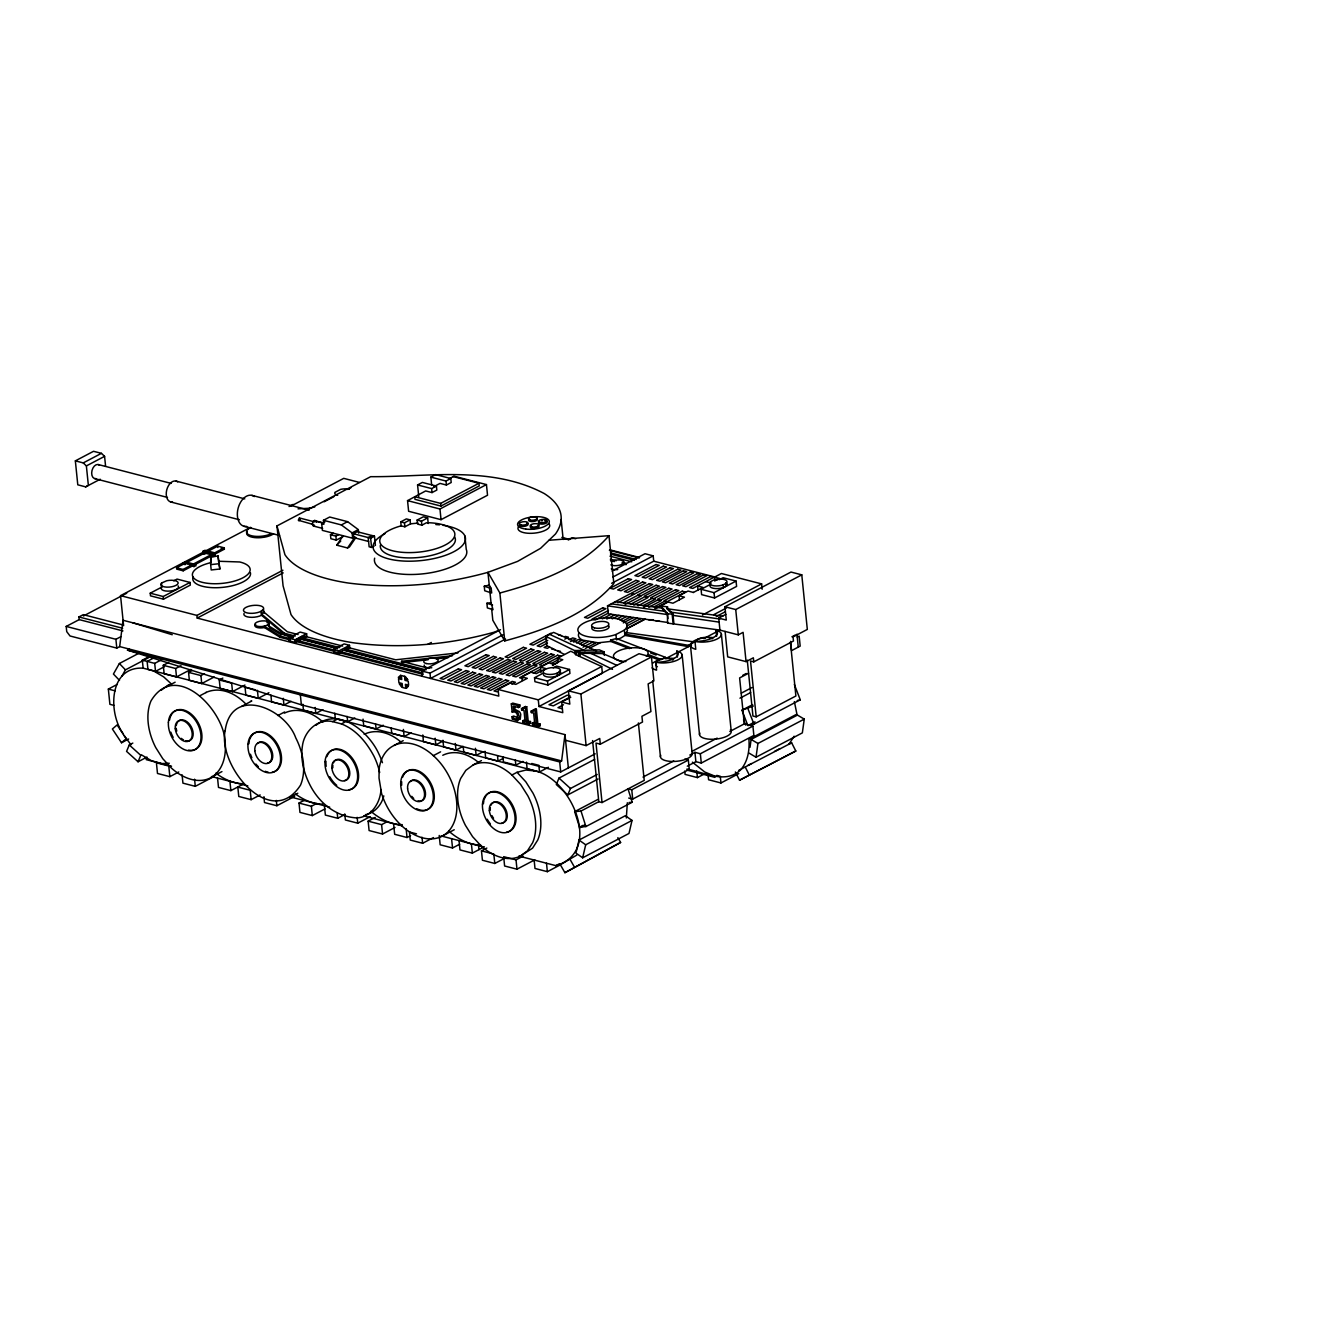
<?xml version="1.0" encoding="UTF-8"?>
<svg xmlns="http://www.w3.org/2000/svg" width="1324" height="1324" viewBox="0 0 1324 1324"><rect width="100%" height="100%" fill="white"/><g stroke="black" fill="none" stroke-linecap="round" stroke-linejoin="round"><path stroke-width="1.5" d="M210.665 564.636L210.698 557.222L218.046 555.931L219.85 569.006L211.195 569.965L210.665 564.636L219.304 563.676M154.263 657.664L147.13 661.404L147.94 669.398L535.79 771.048C571.836 779.704 603.148 851.977 555.881 865.648L518.826 856.065M627.328 802.758L626.335 817.984M526.72 706.685L521.524 708.621L521.673 710.061L524.006 710.657L525.082 721.266L522.748 720.67L522.914 722.275L529.186 723.897L530.626 723.136L530.461 721.53L526.737 721.696L525.297 707.43L526.72 706.685L528.177 720.935M525.396 706.337L525.115 707.695M536.369 709.168L531.172 711.104L531.321 712.56L533.655 713.156L534.731 723.765L532.397 723.152L532.562 724.774L538.818 726.396L540.258 725.635L540.093 724.029L536.386 724.195L534.929 709.929L536.369 709.168L537.825 723.434M535.028 708.837L534.515 710.392L531.172 711.104M122.933 630.919L79.192 619.615L66.2 626.434L66.73 631.631L70.023 635.983L116.793 648.098L119.673 646.592L123.049 620.277L564.984 734.621L568.36 767.903M129.404 649.108L127.485 650.117L559.688 761.945L561.608 760.936L564.984 734.621M750.013 747.299L751.105 739.421L797.445 715.092L804.264 719.114L802.344 732.884L756.021 757.229L749.185 753.191M756.021 757.229L757.94 743.459L804.264 719.114M300.085 519.62L299.307 517.982L298.297 520.233L313.953 524.718M579.018 840.061L575.957 853.086L582.659 857.803L628.983 833.458L632.028 820.433L625.342 815.716L579.018 840.061L585.704 844.778L632.028 820.433M582.659 857.803L585.704 844.778M383.795 795.873C381.726 804.727 374.576 813.118 365.391 814.674M132.83 743.078L129.272 744.949L126.574 751.387L138.06 761.763L146.981 757.096M138.06 761.763L140.758 755.342L129.272 744.949M594.625 759.38L558.993 778.098L556.312 784.536L567.797 794.913L598.084 779.009M567.797 794.913L570.478 788.492L597.207 774.457M299.969 519.984L298.827 520.795M138.97 653.195L119.375 663.506L113.434 674.032L119.508 680.387M121.99 675.985L125.449 669.861L148.602 657.68M788.922 744.336L794.102 736.21M355.875 537.527L349.453 546.977L347.533 547.971L336.726 545.174L343.148 535.74M340.781 541.019L336.726 545.174M347.533 547.971L355.031 536.948L352.631 538.206L322.377 530.378L321.699 523.725L324.81 522.086M161.66 582.974L161.015 583.752A8.705 3.36 -5.8 0 0 169.257 587.095A8.705 3.36 -5.8 0 0 178.061 582.461A8.705 3.36 -5.8 0 0 166.758 580.74L161.66 582.974L161.412 587.757A8.705 3.36 -5.8 0 0 170.432 591.017A8.705 3.36 -5.8 0 0 178.128 585.92M263.459 609.255L261.109 611.274A10.145 3.922 -5.8 0 1 244.659 611.953A10.145 3.922 -5.8 0 1 252.073 605.548A10.145 3.922 -5.8 0 1 263.459 609.255L263.857 613.244M694.67 641.974L626.037 632.558L624.779 634.08L688.298 645.318L694.57 642.024M491.618 608.51L492.809 620.244L504.742 640.915C544.379 630.174 586.102 615.362 613.839 583.603L608.974 535.674C581.236 567.433 539.513 582.262 499.876 593.003L487.944 572.332C442.53 584.927 394.734 589.097 347.931 582.974A140.692 54.284 -5.8 0 1 284.925 554.657L276.981 525.909L370.67 476.673C428.198 477.087 490.923 465.32 544.23 493.538A140.692 54.284 -5.8 0 1 555.418 534.068L540.54 548.351L517.535 561.409L487.944 572.332L491.022 602.652L493.041 609.685L487.364 607.915L486.901 603.281L491.022 602.652M121.494 742.747L126.21 738.693L117.108 724.94L112.391 728.994L121.494 742.747L128.627 738.991M668.339 622.578L608.312 613.823L607.501 605.829L667.511 614.584L661.636 608.047L662.215 606.16L667.71 606.905L667.131 608.792L670.06 612.036L719.942 619.02M161.247 690.201L168.479 684.872L171.524 684.094L163.68 676.878L153.617 670.987M394.122 745.445L394.287 745.313A52.877 35.202 62.3 0 1 433.064 755.359L433.345 755.656A50.825 33.845 62.3 0 1 449.002 776.195A50.295 33.497 62.3 0 1 453.768 823.081A50.875 33.878 62.3 0 1 441.521 836.437L441.322 836.569A52.877 35.202 62.3 0 1 402.529 826.54L402.347 826.325A50.957 33.928 62.3 0 1 381.56 793.39L379.028 778.115L379.111 769.112A50.957 33.928 62.3 0 1 394.122 745.445L403.208 740.662M725.105 631.432L727.687 656.87L746.057 661.619L743.095 632.342L738.296 634.858L719.925 630.092L667.594 623.124L667.379 613.26L661.504 606.706M666.651 613.806L672.94 614.071L666.998 607.451M473.115 764.974L465.849 770.336L460.669 778.462A50.295 33.497 62.3 0 0 465.436 825.348L472.585 836.652L481.373 846.185A52.877 35.202 62.3 0 0 520.15 856.231L532.562 848.154L537.743 840.028A50.295 33.497 62.3 0 0 532.993 793.142L525.827 781.839L517.039 772.306L511.908 775.003A52.877 35.202 62.3 0 0 473.131 764.974L481.423 760.621M520.15 856.231L527.432 850.852L532.612 842.743A50.295 33.497 62.3 0 0 527.846 795.84L520.696 784.536L511.908 775.003M316.27 522.285A2.896 1.854 -75.5 0 0 314.599 520.448L313.606 520.977A2.896 1.854 -75.5 0 0 312.497 524.635A2.896 1.854 -75.5 0 0 314.632 525.942M315.89 725.337C339.209 706.652 368.866 731.775 378.78 753.753A51.024 33.977 62.3 0 1 382.454 762.707M559.208 672.079L559.572 671.847A8.705 3.36 -5.8 0 0 552.803 667.577A8.705 3.36 -5.8 0 0 543.403 672.526A8.705 3.36 -5.8 0 0 556.593 673.403L559.208 672.079L559.489 674.744M624.365 630.092L615.941 634.51A24.66 9.516 -5.8 0 1 578.538 631.995A24.66 9.516 -5.8 0 1 605.217 617.977A24.66 9.516 -5.8 0 1 624.365 630.092L624.911 635.404L621.32 637.787L616.487 639.84L615.941 634.51M726.098 583.338L723.119 584.894A8.705 3.36 -5.8 0 1 712.593 585.522A8.705 3.36 -5.8 0 1 710.591 581.65L713.57 580.094A8.705 3.36 -5.8 0 1 724.096 579.482A8.705 3.36 -5.8 0 1 726.098 583.338L726.363 586.002L723.384 587.558A8.705 3.36 -5.8 0 1 713.768 588.369A8.705 3.36 -5.8 0 1 710.127 585.208M576.834 855.056L560.35 864.721L564.918 872.698L620.608 842.445L617.861 837.645M564.918 872.698L620.608 842.445M85.679 486.868L88.36 485.329L86.374 465.916L83.246 462.904L75.352 460.868L77.785 484.816L85.679 486.868L100.243 479.222M75.352 460.868L93.541 451.302L101.435 453.338L104.579 456.35L105.572 466.065M83.246 462.904L101.435 453.338M86.374 465.916L104.579 456.35M203.267 553.962L203.002 551.297L204.922 550.288L214.637 552.803L214.918 555.468L211.294 556.03L195.406 564.388M79.192 619.615L78.91 616.951L83.28 614.65L123.049 624.945M289.046 506.529L293.101 504.394M123.612 625.706L120.55 595.651L250.435 527.399M290.684 506.248L343.743 478.361L359.416 482.416M83.412 615.991L126.707 593.235M195.753 564.554L193.834 565.563L183.026 562.766L183.159 564.107L185.244 564.636L184.946 561.757L195.753 564.554L195.886 565.894L191.732 566.324L183.192 570.809L176.704 569.121L176.572 567.797L185.112 563.312M208.182 551.181L217.748 546.15L224.236 547.838L224.368 549.162L213.214 555.021L214.918 555.468M203.002 551.297L212.734 553.813L214.637 552.803M176.572 567.797L183.043 569.469L191.599 564.984L191.732 566.324M213.081 553.697L224.236 547.838M173.725 580.839L177.052 579.084L190.027 582.444L190.292 585.109L163.481 599.193L150.506 595.85L150.241 593.185L162.058 586.962M324.148 501.796L333.847 496.699M347.633 489.45L350.976 487.695M150.241 593.185L163.2 596.528L190.027 582.444M321.699 523.725L323.867 524.287L323.453 520.299L329.693 517.022L347.583 521.656L358.324 529.617L358.688 533.175M66.2 626.434L115.9 639.293L120.947 636.645M431.641 484.816L430.863 477.12L435.662 474.604L450.789 478.527L451.186 482.515L446.403 485.031L440.048 483.392L433.66 486.736M323.453 520.299L341.36 524.933L347.583 521.656M418.748 496.483L417.573 484.948L422.373 482.433L436.423 486.073L436.821 490.062L432.038 492.578L425.666 490.939L407.544 500.621L408.62 511.279L441.041 519.67L487.53 495.242L486.454 484.584L454.033 476.193L448.77 478.974M342.982 536.601L336.279 540.126L330.868 538.719L330.47 534.731L333.334 533.224M330.47 534.731L335.866 536.121L338.745 534.615M417.573 484.948L431.624 488.589L436.423 486.073M430.863 477.12L445.989 481.042L450.789 478.527M341.36 524.933L352.101 532.893L358.324 529.617M120.55 595.651L196.945 615.412L282.922 570.23M368.585 541.466L353.756 537.627L353.359 533.721L357.182 531.702L374.477 536.187L375.404 545.422M196.945 615.412L197.21 618.076L283.187 572.895M372.027 535.541L368.188 537.561L369.131 546.795L371.581 547.424L374.129 546.084M400.758 521.855L406.352 518.909L410.076 519.869L410.49 523.857L404.879 526.803L401.155 525.843L400.758 521.855L404.482 522.814L410.076 519.869M353.359 533.721L370.637 538.189L374.477 536.187M164.424 666.667L155.52 671.351L143.141 668.157L142.33 660.163L149.463 656.423M440.66 503.401L478.974 483.26L479.238 485.925L440.925 506.066L414.991 499.347L414.726 496.682L440.66 503.401L440.925 506.066M401.155 525.843A37.701 14.547 -5.8 0 0 388.743 549.592A37.701 14.547 -5.8 0 0 448.24 543.254A37.701 14.547 -5.8 0 0 429.853 522.781L426.411 522.798L421.86 525.181L417.54 524.072L417.143 520.067L423.332 516.807L427.652 517.932L428.231 523.526M407.544 500.621L439.965 509.012L486.454 484.584M417.143 520.067L421.462 521.193L427.652 517.932M142.33 660.163L154.709 663.374L161.826 659.617M114.046 705.394L109.892 704.318L108.353 689.076L117.257 684.392M190.772 669.447L176.506 676.945L164.143 673.734L163.282 665.293L168.628 662.497M163.282 665.293L175.662 668.504L181.007 665.691M214.207 676.994L201.728 683.548L189.365 680.337L188.554 672.36L192.112 670.49M166.394 686.792L175.132 682.191M188.554 672.36L200.917 675.554L204.492 673.684M334.955 651.524L296.874 641.677L295.384 642.454L288.897 640.783L288.632 638.118L300.118 632.078L306.605 633.749L306.887 636.414L304.702 637.556L304.437 634.891M288.897 640.783L290.386 640.005M288.632 638.118L295.12 639.79L306.605 633.749M244.973 685.054L232.511 691.608L220.132 688.397L219.271 679.957L222.846 678.087M301.773 638.4L304.636 636.894M336.114 647.933L301.839 639.062L299.754 640.171L299.472 637.506M199.593 695.911L206.329 692.369M423.945 671.003L343.098 650.084L339.242 653.526L333.83 652.12L333.565 649.455L344.108 643.927L349.503 645.318L349.768 647.982M333.565 649.455L338.961 650.862L349.503 645.318M424.193 670.738L345.316 650.316L345.183 648.992L348.063 647.486L395.677 659.799L457.938 652.914M345.25 649.654L348.063 647.486M345.316 650.316L348.195 648.81M241.696 706.321L251.792 701.008L250.567 701.323M255.648 689.887L245.039 687.139L245.85 695.133L258.23 698.327L268.921 692.717M568.509 539.729L572.1 537.842L575.708 538.769M302.253 693.826L300.349 694.835L301.359 704.831L560.697 771.925L595.204 753.819M270.89 695.117L271.585 701.869L283.948 705.063L291.081 701.323M277.891 715.506L284.61 711.981M169.853 776.658L168.777 766.017L156.414 762.806L157.49 773.464L169.853 776.658L178.773 771.975M427.735 644.358L431.359 642.471M302.832 704.219L303.444 710.21L315.824 713.421L322.94 709.664M211.377 777.155L221.935 771.594M182.083 774.821L182.927 783.146L195.29 786.34L213.346 776.857M422.373 676.332L421.826 671.02L500.489 629.678M612.085 571.041L645.02 553.73L653.179 555.848L653.725 561.177L611.655 583.288M381.014 789.501A51.024 33.977 62.3 0 1 380.567 793.291C378.647 805.306 369.926 817.289 356.95 817.934C335.204 816.66 317.992 802.112 308.988 782.981A51.024 33.977 62.3 0 1 302.418 745.958C304.139 731.543 317.495 718.171 332.605 721.613L337.388 719.097M421.826 671.02L430.002 673.122L503.17 634.676M612.946 576.999L653.179 555.848M332.605 721.613L341.393 723.914L346.193 721.398M334.773 713.222L335.32 718.551L347.682 721.762L354.815 718.005M505.536 639.045L430.532 678.451L430.002 673.122M217.55 778.098L218.493 787.416L230.873 790.627L243.335 784.073M550.983 633.186L529.914 644.258L533.142 645.102L547.193 637.721M564.156 654.271L546.862 645.715L545.918 636.397L553.581 632.376L596.545 650.862M607.501 605.829L630.356 593.682L633.6 594.526L617.795 602.834M363.057 719.114L363.736 725.767L376.099 728.961L383.232 725.221M547.739 640.369L537.213 645.913L540.457 646.741L547.474 643.05M608.461 610.48L592.076 619.086L595.32 619.93L608.064 613.227M623.604 602.718L637.655 595.337L640.899 596.164L625.093 604.472M251.146 799.663L250.203 790.279L237.823 787.085L238.783 796.469L251.146 799.663L260.166 794.93M547.143 645.864L544.114 647.453L547.358 648.297L549.642 647.088M602.288 618.871L611.109 614.237M630.522 604.257L644.573 596.876L647.817 597.703L633.766 605.085M263.178 797.611L264.138 797.114M564.785 639.128L568.443 637.208L565.199 636.381M606.839 619.02L614.899 614.783M552.505 648.512L551.611 648.992L555.004 649.753M569.221 639.74L572.68 637.92L575.923 638.764L570.478 641.61M612.251 618.871L618.92 615.362M638.003 605.796L652.053 598.415L655.297 599.259L643.001 605.713M617.497 618.656L622.71 615.925M573.524 642.057L578.423 639.475L581.666 640.319L576.536 643.001M619.897 619.996L626.566 616.487M643.745 607.352L657.796 599.971L661.04 600.815L648.743 607.269M621.982 621.436L630.356 617.034M579.531 643.812L585.39 640.733M391.209 728.001L391.738 733.331L404.118 736.525L411.234 732.784M289.41 797.66L297.817 793.242M623.29 622.909L633.567 617.497M654.238 606.773L664.764 601.228L672.956 603.214L684.442 597.174L679.047 595.767L679.444 599.772M540.622 666.7L519.554 677.772L522.798 678.616M581.468 645.334L588.634 641.577M263.956 797.213L264.502 802.543L276.865 805.737L294.689 796.369M197.21 618.076L498.784 696.11L498.105 689.456L510.419 682.985L515.814 684.376L527.316 678.335L521.921 676.945L522.268 680.486M521.921 676.945L530.907 672.211L536.303 673.618L545.885 668.587L540.473 667.18L541.019 672.509M540.473 667.18L548.732 662.844L554.144 664.234M557.768 662.314L557.354 658.309L570.809 651.243L576.619 654.122L576.354 651.458M654.751 608.543L667.544 601.808M679.047 595.767L688.033 591.05L693.428 592.457M714.894 581.137L714.497 577.148L721.414 573.507L761.614 583.901L762.161 589.23M511.825 684.16L515.466 682.241L512.222 681.397L494.034 690.962L497.261 691.807M551.065 663.589L558.347 659.766M626.384 623.819L637.357 618.06M655.711 608.527L668.008 602.072M533.324 673.072L540.357 669.381M582.99 647.171L592.258 642.289L595.502 643.133L585.34 648.479M552.588 665.029L562.766 659.716L557.354 658.309M626.765 626.02L640.932 618.573M552.489 665.376L557.95 662.513M693.23 592.523L703.011 587.409L697.616 586.019L698.013 590.008M716.449 580.359L719.892 578.538L714.497 577.148M628.238 627.791L644.705 619.136M719.462 579.631L723.103 577.727L736.061 581.071L736.607 586.4L714.579 597.985L701.604 594.625L701.075 589.296L710.508 584.331M589.71 648.181L600.451 642.686M645.152 619.185L626.699 628.883L627.46 630.34L626.169 633.882L626.037 632.558M553.167 667.892L556.56 666.104L569.535 669.464L569.932 673.453L547.904 685.038L534.929 681.678L534.532 677.689L543.006 673.237M324.943 808.947L312.315 815.584L299.952 812.39L299.009 803.072L304.421 800.226M648.446 619.682L653.195 619.731L652.236 620.228M655.827 620.757L659.617 621.304M701.075 589.296L714.033 592.656L736.061 581.071M534.532 677.689L547.491 681.049L569.535 669.464M299.009 803.072L311.372 806.266L316.784 803.42M512.107 716.747C518.528 724.228 519.968 710.078 512.14 712.014L511.312 703.872L512.752 703.11L519.802 704.931L519.984 706.801L518.545 707.546L513.166 706.155L513.596 710.376L517.833 712.345L519.571 717.591L517.552 720.802L512.338 718.982L512.107 716.747L513.662 716.019L518.478 718.022M422.786 734.969L423.448 741.622L435.828 744.833L442.944 741.092M511.312 703.872L518.363 705.692L519.802 704.931M513.596 710.376L515.632 709.714L519.273 711.584A4.286 2.847 62.3 0 1 520.762 714.43L520.233 719.263L516.31 719.693M512.14 712.014L513.58 711.269M521.524 708.621L524.867 707.893M538.289 699.85L601.708 666.535L602.387 673.188L538.967 706.503L538.289 699.85L498.105 689.456M433.345 755.656L440.611 751.833M521.673 710.061L523.112 709.3L522.963 707.86M702.498 614.981L761.614 583.901M703.772 638.582L719.925 630.092L718.717 618.109L726.28 620.079L724.923 606.756L790.974 572.051L801.781 574.848L807.326 629.43L793.043 636.927L793.457 641.015L753.77 661.868L750.526 661.024L756.186 716.847L752.942 716.019L747.266 660.113M512.338 718.982L513.778 718.22M442.944 740.248L443.606 746.902L455.986 750.112L463.102 746.355M538.967 706.503L562.783 712.676L561.707 702.018L569.817 704.12L568.459 690.814L639.012 653.725L651.441 656.952L653.874 680.9L648.131 683.929L650.928 711.551L641.925 716.284L642.504 722.027L600.318 744.187L595.999 743.078L602.039 802.559L598.796 801.715L592.589 740.579M713.785 614.65L726.33 608.064M531.321 712.56L532.761 711.799L532.612 710.359M716.251 616.521L725.353 611.738M522.748 720.67L526.522 720.504L525.082 721.266M324.43 805.753L325.373 815.071L337.736 818.282L344.869 814.525M718.717 618.109L725.85 614.369M724.923 606.756L735.73 609.553L801.781 574.848M569.717 697.252L553.333 705.857L549.013 704.732L567.218 695.183L570.098 695.928M522.914 722.275L524.354 721.53L524.188 719.908M561.707 702.018L570.76 697.268M568.459 690.814L580.888 694.024L651.441 656.952M526.737 721.696L530.461 721.53M563.461 704.765L558 707.645L562.319 708.754M532.397 723.152L533.837 722.408L534.002 724.013L532.562 724.774M534.731 723.765L536.17 723.003M463.234 746.852L463.764 752.181L476.143 755.392L483.26 751.635M691.575 645.003L665.558 658.673L665.426 657.333L661.239 659.534L648.115 654.503M536.386 724.195L540.093 724.029M344.77 813.995L345.382 819.986L357.745 823.18L370.224 816.627M395.015 827.467L382.553 834.021L369.098 830.545L368.138 821.161L375.271 817.404M484.998 751.271L485.676 757.924L498.056 761.118L503.401 758.321M368.138 821.161L381.593 824.637L386.939 821.823M502.954 756.931L503.468 761.929L515.83 765.123L522.963 761.383M393.592 823.66L394.668 834.302L407.031 837.513L410.606 835.626M791.951 636.778L795.294 635.007M565.596 740.298L586.118 745.611L599.739 738.461L600.318 744.187M746.057 661.619L753.356 657.796L753.77 661.868M526.456 762.111L527.134 768.781L539.513 771.975L548.417 767.291M797.247 637.125L799.166 636.116L800.176 646.095L791.587 650.63L790.643 641.362M416.514 833.839L409.447 832.018L410.258 840.061L422.637 843.272L433.461 837.579M742.698 675.372L746.256 673.502M748.573 673.237L739.62 677.938L744.287 723.88L729.822 731.477M441.521 836.437L454.231 829.751M741.324 693.147L752.015 687.52M439.22 835.461L440.164 844.778L452.527 847.989L459.66 844.232M739.967 698.195L750.642 692.568M794.35 684.475L800.275 699.833L753.952 724.178L747.878 725.585L741.937 710.227L752.628 704.616M459.031 840.591L459.974 849.909L472.354 853.103L484.385 846.781M741.937 710.227L753.356 706.006M505.619 857.77L494.795 863.463L482.416 860.252L481.473 850.869L486.818 848.055M627.94 788.641L632.227 802.228L585.903 826.557L579.548 827.186L574.649 811.662L597.819 799.481M756.186 716.847L795.889 695.994L790.411 642.157M643.001 777.089L673.751 760.936M691.84 751.436L717.161 738.13M574.649 811.662L581.004 811.033L598.812 801.665M689.787 755.061L694.934 752.346L700.346 753.753L752.926 726.115L753.869 735.416L701.29 763.054L695.878 761.664L687.305 766.166M749.665 724.642L755.011 721.845M602.039 802.559L644.225 780.399L638.383 722.954M628.304 788.889L631.763 789.783L688.331 760.059L689.291 769.36L632.707 799.1L628.718 798.058M534.797 859.839L516.972 869.189L504.609 865.995L503.666 856.678L516.029 859.872L523.162 856.131M579.548 827.186L583.106 825.315M579.349 827.963L584.678 825.166M684.723 771.064L685.071 774.391L697.434 777.602L704.567 773.845M555.881 865.648L559.44 863.778M747.845 765.438L751.403 763.567M774.557 751.403L779.902 748.59M738.676 770.386L791.636 742.814L795.807 751.006L739.537 780.2L735.366 771.991M534.135 860.021L534.995 868.461L547.358 871.672L559.837 865.118M708.075 774.772L708.588 779.753L720.951 782.964L738.775 773.597M739.537 780.2L795.807 751.006M789.104 744.038L791.636 742.814M267.415 625.127L264.287 626.186A7.249 2.797 -5.8 0 1 254.787 624.266A7.249 2.797 -5.8 0 1 264.651 620.873A7.249 2.797 -5.8 0 1 267.415 625.127L282.823 634.494L293.2 637.82M601.708 666.535L575.427 654.536L575.013 650.547L578.571 652.302L603.976 651.838L604.34 655.397M497.725 630.869L494.034 632.227C448.604 644.821 400.824 648.992 354.005 642.885A140.692 54.284 -5.8 0 1 290.999 614.551L283.071 585.804L276.981 525.909M575.013 650.547L599.424 649.885L603.976 651.838M575.427 654.536L576.619 654.122M629.479 648.628L610.728 641.428L610.579 640.104L616.355 638.516L665.426 657.333M517.039 772.306L525.926 770.038L535.79 771.048M484.253 586.234L489.235 585.059L491.221 588.485L491.684 593.003L484.716 590.752L484.253 586.234L491.221 588.485M797.247 700.528L800.275 699.833M610.728 641.428L598.034 642.819L582.477 640.071A24.66 9.516 -5.8 0 1 578.902 633.203M428.149 659.733L401.652 662.645L401.52 661.305L452.477 655.711M436.308 658.839L448.538 657.498M410.49 523.857L417.954 523.063M629.049 802.526L632.227 802.228M548.997 540.258L608.974 535.674M218.046 555.931L218.592 561.26L239.71 561.972A29.012 11.188 -5.8 0 1 239.942 579.184A29.012 11.188 -5.8 0 1 196.316 580.044A29.012 11.188 -5.8 0 1 211.228 562.551L210.698 557.222M298.032 508.83L311.322 508.151M143.141 668.157C108.684 666.204 107.989 713.106 123.331 733.943M169.273 763.253L161.644 763.584L151.499 760.737L141.436 754.846M623.19 662.314L602.95 653.609L579.912 653.212L612.499 669.348M615.163 601.808L661.636 608.047M667.131 608.792L722.772 616.256M611.324 603.827L664.532 611.274M673.072 615.395L719.114 622.115M624.911 635.404L688.43 646.642L688.298 645.318M686.908 769.029C704.02 772.206 725.966 784.685 740.943 769.542C747.977 761.135 749.698 749.98 748.937 739.322L796.916 714.116L794.367 701.637M453.04 476.557L478.974 483.26M561.873 537.395L569.833 539.464M609.685 549.774L639.575 557.503M653.725 561.177L716.119 577.314M562.485 538.14L568.36 539.662M609.371 550.288L639.062 557.967M610.463 552.82L636.182 559.473M610.513 554.127L634.328 560.284M609.983 556.163L631.763 561.806M705.874 581.683L711.269 583.073M610.364 559.274L616.239 560.78M622.098 562.303L626.02 563.312M610.496 560.598L614.402 561.608M622.23 563.643L626.153 564.653M251.957 495.375L309.154 510.17M176.109 481.092L244.791 498.867M98.324 464.558L171.11 483.392M314.268 520.564L323.288 522.897M313.904 520.762L322.907 523.079M299.555 517.998L314.682 521.904M798.256 647.105L796.965 634.13M313.639 526.091L322.642 528.425M94.699 478.593L167.486 497.427M170.73 501.978L239.412 519.753M243.997 526.273L279.496 535.459M558.281 634.841L561.525 635.669M221.125 548.318L224.368 549.162M557.354 650.547L560.582 651.391M744.287 723.88L752.926 726.115M298.082 634.544L287.325 631.763L263.724 611.92L261.391 613.939L284.461 633.269L295.219 636.066M342.651 646.079L304.57 636.232L301.707 637.738L339.788 647.601M401.52 661.305L428.943 668.405M345.183 648.992L426.03 669.911M261.109 611.274L261.523 615.263L284.594 634.61L293.564 636.927M337.703 648.694L299.621 638.83L296.742 640.336L334.823 650.2M288.682 639.558L280.092 637.324L264.419 627.526L264.287 626.186L279.96 636L290.254 638.664M340.235 651.59L423.051 673.022M336.759 652.004L423.183 674.363M523.956 707.082L525.297 707.43M533.605 709.581L534.929 709.929M684.74 759.115L688.331 760.059M527.482 722.341L530.626 723.136M537.13 724.824L540.258 725.635M716.747 775.384L720.273 776.294L720.951 782.964M687.024 770.121L715.026 777.37L714.91 776.178L704.716 771.991L692.369 762.161M78.91 616.951L122.652 628.271M119.673 646.592L561.608 760.936M219.271 679.957L231.65 683.151L232.511 691.608M531.768 763.485L538.835 765.322L539.513 771.975M108.353 689.076L115.205 690.863M171.541 766.199L146.285 759.662L146.07 757.56M211.542 776.543L247.869 785.943M289.741 796.783L329.726 807.127M363.686 815.915L402.43 825.944M440.991 835.924L483.277 846.864M481.473 850.869L493.835 854.063L494.795 863.463M132.781 622.793L172.252 634.726M486.901 603.281L492.578 605.051M127.485 650.117L301.359 704.831M650.465 652.881L656.125 655.049M610.579 640.104L631.217 648.015M648.247 655.827L659.501 660.146M516.079 711.534L517.303 712.014M341.393 723.914C356.206 729.59 366.748 742.615 373.997 756.269A51.024 33.977 62.3 0 1 379.674 772.471M549.741 634.395L585.092 650.696M590.967 653.411L616.835 665.343M545.918 636.397L574.566 650.564M751.105 739.421L757.94 743.459M269.252 627.493L281.251 634.775M558.993 778.098L570.478 788.492M119.375 663.506L125.449 669.861M124.191 735.648L130.977 744.767M569.717 858.796L574.268 866.79M745.296 767.159L749.467 775.351M743.509 719.809L745.66 725.089M748.01 708.82L753.952 724.178M581.004 811.033L585.903 826.557M218.592 561.26L219.85 569.006M735.73 609.553L738.296 634.858M723.119 584.894L723.384 587.558M721.365 634.047L731.229 731.212M714.033 592.656L714.579 597.985M705.361 637.672A15.954 6.157 -5.8 0 0 691.31 643.05A15.954 6.157 -5.8 0 0 695.779 649.306L694.968 641.312A17.609 6.802 -5.8 0 0 713.073 637.738A17.609 6.802 -5.8 0 0 716.052 630.241L716.648 636.232M690.466 645.5L699.519 734.688M700.346 753.753L701.29 763.054M694.934 752.346L695.878 761.664M696.755 770.949L697.434 777.602M682.141 654.884L692.154 753.389A15.954 6.157 -5.8 0 1 675.174 761.399A15.954 6.157 -5.8 0 1 660.742 755.226M672.94 614.071L673.883 623.389M652.037 667.859A15.954 6.157 -5.8 0 0 656.572 670.143L655.761 662.166A17.609 6.802 -5.8 0 0 673.85 658.574A17.609 6.802 -5.8 0 0 676.829 651.077L677.441 657.068M672.195 614.617L673.138 623.935M667.379 613.26L667.925 618.573M652.715 680.751L660.444 756.865M631.763 789.783L632.707 799.1M602.817 652.285L602.95 653.609M579.78 651.888L580.177 655.877M578.571 652.302L578.985 656.29M580.888 694.024L586.118 745.611M561.144 519.521L563.18 539.48M557.073 673.204L557.354 675.869M559.688 761.945L560.697 771.925M547.491 681.049L547.904 685.038M538.653 724.774L538.818 726.396M546.498 863.231L547.358 871.672M529.021 722.292L529.186 723.897M518.363 705.692L518.545 707.546M514.755 706.801L515.036 709.614M499.876 593.003L504.742 640.915M515.317 760.125L515.83 765.123M516.029 859.872L516.972 869.189M497.543 756.136L498.056 761.118M464.906 536.021L466.247 549.328A46.406 17.907 -5.8 0 1 421.81 573.954A46.406 17.907 -5.8 0 1 374.659 558.165M475.415 748.275L476.143 755.392M445.989 481.042L446.403 485.031M478.394 844.033L478.974 849.627M439.965 509.012L441.041 519.67M471.394 843.785L472.354 853.103M431.624 488.589L432.038 492.578M455.307 743.459L455.986 750.112M421.462 521.193L421.86 525.181M451.583 838.671L452.527 847.989M435.149 738.18L435.828 744.833M404.482 522.814L404.879 526.803M422.008 837.231L422.637 843.272M403.39 729.425L404.118 736.525M406.137 828.625L407.031 837.513M370.637 538.189L371.581 547.424M375.586 723.98L376.099 728.961M352.101 532.893L352.631 538.206M381.593 824.637L382.553 834.021M335.866 536.121L336.279 540.126M347.153 716.416L347.682 721.762M357.149 817.322L357.745 823.18M338.961 650.862L339.242 653.526M337.173 812.688L337.736 818.282M315.211 707.43L315.824 713.421M301.558 636.414L301.839 639.062M296.609 639.012L296.874 641.677M295.12 639.79L295.384 642.454M311.372 806.266L312.315 815.584M284.461 633.269L284.594 634.61M279.96 636L280.092 637.324M283.253 698.311L283.948 705.063M276.319 800.408L276.865 805.737M257.419 690.35L258.23 698.327M217.748 546.15L217.897 547.491M212.734 553.813L212.998 556.477M211.029 553.366L211.294 556.03M206.461 550.685L206.594 552.025M229.913 781.309L230.873 790.627M204.541 551.694L204.806 554.359M193.834 565.563L193.966 566.887M193.652 565.315L193.519 563.974L211.161 554.706L204.674 553.035L187.032 562.303L187.164 563.627M200.917 675.554L201.728 683.548M183.043 569.469L183.192 570.809M194.578 779.191L195.29 786.34M175.662 668.504L176.506 676.945M163.2 596.528L163.481 599.193M154.709 663.374L155.52 671.351M115.9 639.293L116.793 648.098M709.499 637.44A15.954 6.157 -5.8 0 1 713.421 637.622M443.077 525.297A46.406 17.907 -5.8 0 1 457.26 549.725A46.406 17.907 -5.8 0 1 390.597 559.357A46.406 17.907 -5.8 0 1 384.92 533.704M435.828 524.552A46.406 17.907 -5.8 0 1 439.518 524.85M716.052 630.241A15.954 6.157 -5.8 0 1 717.393 638.863A15.954 6.157 -5.8 0 1 694.968 641.312M730.451 729.689A15.954 6.157 -5.8 0 1 716.334 739.04A15.954 6.157 -5.8 0 1 699.817 733.066M549.112 523.973A15.954 6.157 -5.8 0 1 534.102 533.158A15.954 6.157 -5.8 0 1 518.429 526.836M676.829 651.077A15.954 6.157 -5.8 0 1 678.186 659.7A15.954 6.157 -5.8 0 1 655.761 662.166M652.898 663.076A15.954 6.157 -5.8 0 1 662.083 659.17M666.154 658.524A15.954 6.157 -5.8 0 1 674.214 658.458M402.595 777.238A21.763 14.481 62.3 0 1 422.141 773.034A21.763 14.481 62.3 0 1 434.073 799.812A21.763 14.481 62.3 0 1 416.613 808.683M401.702 785.165A21.763 14.481 62.3 0 1 401.702 781.789M490.41 823.925A21.763 14.481 62.3 0 1 487.249 819.258M483.442 803.651A21.763 14.481 62.3 0 1 483.922 800.524M484.336 799.084A21.763 14.481 62.3 0 1 510.7 802.046A21.763 14.481 62.3 0 1 506.678 832.151M257.535 743.575A11.337 7.547 62.3 0 1 271.039 749.169A11.337 7.547 62.3 0 1 267.448 763.087M490.923 805.273A11.337 7.547 62.3 0 1 504.825 807.772A11.337 7.547 62.3 0 1 501.962 822.982M493.538 818.182A11.337 7.547 62.3 0 1 491.982 815.667M490.31 810.172A11.337 7.547 62.3 0 1 490.327 807.557M333.449 762.823A11.337 7.547 62.3 0 1 347.351 765.305A11.337 7.547 62.3 0 1 344.505 780.531M332.854 767.721A11.337 7.547 62.3 0 1 332.87 765.106M480.595 844.911A52.513 31.908 53.9 0 1 448.853 831.207M402.314 824.653A53.324 32.405 53.9 0 1 370.803 811.298M322.957 804.115A54.152 32.901 53.9 0 1 295.583 794.102M336.743 785.331A21.763 14.481 62.3 0 1 329.792 776.807M326.184 766.315A21.763 14.481 62.3 0 1 325.985 761.201M326.879 756.633A21.763 14.481 62.3 0 1 353.243 759.595A21.763 14.481 62.3 0 1 349.222 789.7M169.522 720.14A21.763 14.481 62.3 0 1 186.502 711.038A21.763 14.481 62.3 0 1 201.927 735.366A21.763 14.481 62.3 0 1 188.538 750.112M173.163 737.352A21.763 14.481 62.3 0 1 170.846 732.172M176.241 725.651A11.337 7.547 62.3 0 1 185.095 720.587A11.337 7.547 62.3 0 1 193.172 733.546A11.337 7.547 62.3 0 1 185.724 740.861M183.506 739.934A11.337 7.547 62.3 0 1 181.355 738.378M176.787 731.03A11.337 7.547 62.3 0 1 176.224 728.266M608.692 625.739A8.705 3.36 -5.8 0 1 599.871 630.936A8.705 3.36 -5.8 0 1 592.722 626.682M268.11 772.14A21.763 14.481 62.3 0 1 265.28 771.296M258.362 766.712A21.763 14.481 62.3 0 1 255.896 764.047M251.874 757.692A21.763 14.481 62.3 0 1 250.435 754.2M248.929 743.757A21.763 14.481 62.3 0 1 249.408 740.629M249.839 739.206A21.763 14.481 62.3 0 1 276.186 742.168A21.763 14.481 62.3 0 1 272.165 772.256M410.291 781.607A11.337 7.547 62.3 0 1 424.408 788.541A11.337 7.547 62.3 0 1 418.07 800.904M413.7 798.422A11.337 7.547 62.3 0 1 411.797 796.32M559.324 671.185A8.705 3.36 -5.8 0 1 559.837 674.512L556.874 676.067A8.705 3.36 -5.8 0 1 543.436 674.611M725.85 582.676A8.705 3.36 -5.8 0 1 726.363 586.002M337.67 495.325A8.705 3.36 -5.8 0 1 334.922 492.363L340.665 489.35A8.705 3.36 -5.8 0 1 349.155 489.301M273.522 533.804A14.498 5.594 -5.8 0 1 264.668 537.147L260.927 537.643A14.498 5.594 -5.8 0 1 247.191 531.685M250.418 572.696A29.012 11.188 -5.8 0 1 220.562 587.542A29.012 11.188 -5.8 0 1 193.188 576.784M271.056 533.82A14.498 5.594 -5.8 0 1 250.633 535.492A14.498 5.594 -5.8 0 1 250.865 527.515M625.871 661.537A17.411 6.719 -5.8 0 1 614.502 653.742A17.411 6.719 -5.8 0 1 637.622 647.85A17.411 6.719 -5.8 0 1 646.294 656.307M243.219 783.676A53.059 32.239 54.1 0 1 215.812 773.15M284.412 713.123A53.655 37.883 70.3 0 1 322.857 722.01M205.816 692.551A52.794 37.337 70.3 0 1 245.205 703.375M442.762 755.276A52.215 36.873 70.4 0 1 478.643 762.558M364.183 734.307A52.943 37.42 70.5 0 1 400.56 741.705M261.523 615.263A10.145 3.922 -5.8 0 1 249.442 617.216A10.145 3.922 -5.8 0 1 244.046 613.376M262.384 610.414A10.145 3.922 -5.8 0 1 264.055 612.201M266.935 622.545A7.249 2.797 -5.8 0 1 268.59 625.756M264.419 627.526A7.249 2.797 -5.8 0 1 256.69 627.361A7.249 2.797 -5.8 0 1 255.681 624.349M308.128 508.863A29.012 11.188 -5.8 0 1 314.798 506.91M454.777 537.114A37.701 14.547 -5.8 0 1 419.807 557.387A37.701 14.547 -5.8 0 1 380.418 545.041M431.789 667.759A7.249 2.797 -5.8 0 1 424.276 665.045M611.473 561.409A7.249 2.797 -5.8 0 1 622.115 560.416A7.249 2.797 -5.8 0 1 621.37 564.62A7.249 2.797 -5.8 0 1 610.844 564.868M617.712 569.568A7.249 2.797 -5.8 0 1 611.258 568.873M526.638 523.212A4.353 1.672 -5.8 0 1 525.132 526.207A4.353 1.672 -5.8 0 1 519.521 524.751M536.683 518.594A4.402 1.688 -5.8 0 1 533.291 521.524A4.402 1.688 -5.8 0 1 529.12 519.422M538.272 525.446A4.353 1.672 -5.8 0 1 537.362 527.779A4.353 1.672 -5.8 0 1 531.52 528.111A4.353 1.672 -5.8 0 1 531.421 525.843M546.448 521.143A4.353 1.672 -5.8 0 1 545.538 523.476A4.353 1.672 -5.8 0 1 539.696 523.824A4.353 1.672 -5.8 0 1 539.596 521.557M541.466 520.911A4.353 1.672 -5.8 0 1 542.575 520.729M544.776 520.713A4.353 1.672 -5.8 0 1 545.72 520.878M695.828 641.164A8.705 3.36 -5.8 0 1 703.143 637.572A8.705 3.36 -5.8 0 1 712.378 638.747M657.399 666.783A8.705 3.36 -5.8 0 1 656.423 664.317M655.893 662.563A8.705 3.36 -5.8 0 1 663.274 658.524A8.705 3.36 -5.8 0 1 672.89 660.113M172.55 502.061A10.774 6.885 -75.5 0 1 166.758 489.83A10.774 6.885 -75.5 0 1 177.747 481.886M95.924 478.659A7.249 4.634 -75.5 0 1 92.018 470.434A7.249 4.634 -75.5 0 1 99.416 465.088M246.694 526.406A15.954 10.195 -75.5 0 1 238.105 508.3A15.954 10.195 -75.5 0 1 254.373 496.566M225.146 730.649C217.533 766.563 271.288 830.711 300.515 785.132A50.775 33.812 62.3 0 0 295.715 737.782C285.024 707.794 231.352 685.584 225.146 730.649M225.179 742.814C226.404 756.103 222.713 771.511 210.02 778.148A52.48 34.954 62.3 0 1 171.524 768.185L162.802 758.735L155.702 747.497A49.931 33.249 62.3 0 1 150.969 700.959C175.761 659.402 224.848 710.591 225.179 742.814M408.322 686.196L406.435 688.298L406.154 685.633L408.322 686.196M400.659 675.339L398.342 677.325L400.94 678.004L400.659 675.339M628.354 578.687L610.149 588.253L613.393 589.081L631.598 579.531L628.354 578.687M655.992 564.537L634.924 575.609L638.168 576.437L659.236 565.365L655.992 564.537M458.352 668.885L440.147 678.451L443.391 679.295L461.596 669.729L458.352 668.885M486.007 654.735L464.923 665.807L468.166 666.651L489.235 655.579L486.007 654.735M635.917 580.359L617.712 589.925L620.956 590.769L639.161 581.203L635.917 580.359M663.291 566.176L642.223 577.247L645.467 578.075L666.535 567.003L663.291 566.176M465.916 670.573L447.711 680.139L450.954 680.983L469.159 671.417L465.916 670.573M493.306 656.373L472.221 667.445L475.465 668.289L496.55 657.217L493.306 656.373M642.603 581.997L624.398 591.563L627.642 592.391L645.847 582.841L642.603 581.997M670.209 567.715L649.141 578.787L652.384 579.631L673.453 568.559L670.209 567.715M472.602 672.195L454.413 681.761L457.641 682.605L475.846 673.039L472.602 672.195M500.207 657.912L479.139 669.001L482.383 669.828L503.451 658.756L500.207 657.912M523.328 647.353L505.139 656.903L508.366 657.747L526.571 648.181L523.328 647.353M602.718 607.848L584.513 617.414L587.757 618.242L605.945 608.676L602.718 607.848M649.422 583.652L631.217 593.218L634.461 594.062L652.666 584.496L649.422 583.652M677.689 569.254L656.621 580.326L659.865 581.17L680.933 570.098L677.689 569.254M479.42 673.866L461.215 683.432L464.459 684.26L482.664 674.694L479.42 673.866M507.704 659.468L486.62 670.54L489.863 671.367L510.948 660.295L507.704 659.468M530.907 649.025L512.702 658.591L515.946 659.435L534.135 649.869L530.907 649.025M656.092 585.274L637.903 594.84L641.147 595.684L659.335 586.118L656.092 585.274M683.432 570.809L662.364 581.881L665.608 582.726L686.676 571.654L683.432 570.809M513.447 661.024L492.363 672.096L495.606 672.94L516.674 661.868L513.447 661.024M486.107 675.488L467.902 685.054L471.145 685.898L489.35 676.332L486.107 675.488M537.594 650.663L519.389 660.229L522.632 661.057L540.821 651.491L537.594 650.663M662.596 586.565L644.407 596.114L647.651 596.958L665.84 587.393L662.596 586.565M690.4 572.067L669.332 583.139L672.575 583.983L693.644 572.911L690.4 572.067M492.611 676.763L474.406 686.328L477.65 687.173L495.838 677.607L492.611 676.763M520.415 662.281L499.33 673.353L502.574 674.197L523.642 663.109L520.415 662.281M544.396 652.318L526.207 661.884L529.434 662.712L547.639 653.162L544.396 652.318M668.835 588.237L650.63 597.786L653.874 598.63L672.062 589.064L668.835 588.237M697.285 573.623L676.2 584.695L679.444 585.539L700.528 574.467L697.285 573.623M498.834 678.434L480.629 688L483.872 688.844L502.077 679.278L498.834 678.434M527.283 663.837L506.215 674.909L509.442 675.753L530.527 664.681L527.283 663.837M551.082 653.94L532.877 663.506L536.121 664.35L554.326 654.784L551.082 653.94M675.588 589.726L657.399 599.292L660.626 600.136L678.831 590.57L675.588 589.726M703.772 574.782L682.704 585.853L685.931 586.681L707.016 575.609L703.772 574.782M533.771 664.979L512.702 676.051L515.946 676.895L537.014 665.823L533.771 664.979M505.586 679.94L487.397 689.49L490.641 690.334L508.83 680.768L505.586 679.94M557.586 655.214L539.381 664.78L542.625 665.624L560.83 656.059L557.586 655.214M682.224 591.199L664.019 600.765L667.263 601.592L685.468 592.043L682.224 591.199M710.624 576.503L689.556 587.575L692.783 588.402L713.868 577.33L710.624 576.503M404.581 676.349L401.338 675.521L401.751 679.51L398.507 678.666L398.921 682.671L402.148 683.498L402.562 687.504L405.806 688.331L405.392 684.342L408.636 685.187L408.239 681.181L404.995 680.354L404.581 676.349M407.643 679.543L405.475 678.997L405.227 676.448L407.643 679.543M401.47 684.425L399.318 683.863L401.751 687.09L401.47 684.425M254.837 750.791A11.337 7.547 62.3 0 0 268.424 763.087A11.337 7.547 62.3 0 0 266.604 745.064A11.337 7.547 62.3 0 0 254.837 750.791M489.35 810.685A11.337 7.547 62.3 0 0 502.938 822.965A11.337 7.547 62.3 0 0 501.117 804.942A11.337 7.547 62.3 0 0 489.35 810.685M331.894 768.234A11.337 7.547 62.3 0 0 345.481 780.515A11.337 7.547 62.3 0 0 343.644 762.492A11.337 7.547 62.3 0 0 331.894 768.234M175.264 728.779A11.337 7.547 62.3 0 0 188.852 741.059A11.337 7.547 62.3 0 0 187.015 723.036A11.337 7.547 62.3 0 0 175.264 728.779M407.61 788.823A11.337 7.547 62.3 0 0 421.197 801.119A11.337 7.547 62.3 0 0 419.36 783.096A11.337 7.547 62.3 0 0 407.61 788.823M594.459 627.874A8.705 3.36 -5.8 0 0 608.692 624.796A8.705 3.36 -5.8 0 0 597.472 621.899A8.705 3.36 -5.8 0 0 594.459 627.874M168.396 722.242A21.763 14.481 62.3 0 0 191.632 750.741A21.763 14.481 62.3 0 0 193.983 718.386A21.763 14.481 62.3 0 0 168.396 722.242M325.025 761.697A21.763 14.481 62.3 0 0 348.262 790.196A21.763 14.481 62.3 0 0 350.612 757.841A21.763 14.481 62.3 0 0 325.025 761.697M247.969 744.254A21.763 14.481 62.3 0 0 271.221 772.753A21.763 14.481 62.3 0 0 273.555 740.414A21.763 14.481 62.3 0 0 247.969 744.254M400.742 782.285A21.763 14.481 62.3 0 0 423.978 810.784A21.763 14.481 62.3 0 0 426.328 778.446A21.763 14.481 62.3 0 0 400.742 782.285M482.482 804.148A21.763 14.481 62.3 0 0 505.735 832.647A21.763 14.481 62.3 0 0 508.068 800.292A21.763 14.481 62.3 0 0 482.482 804.148M426.146 663.523A7.249 2.797 -5.8 0 0 438.012 660.957A7.249 2.797 -5.8 0 0 428.662 658.541A7.249 2.797 -5.8 0 0 426.146 663.523M525.727 529.07A15.954 6.157 -5.8 0 0 549.311 521.524A15.954 6.157 -5.8 0 0 525.247 518.412A15.954 6.157 -5.8 0 0 525.727 529.07M539.828 522.566A4.353 1.672 -5.8 0 0 546.944 521.027A4.353 1.672 -5.8 0 0 541.334 519.571A4.353 1.672 -5.8 0 0 539.828 522.566M520.762 524.9A4.353 1.672 -5.8 0 0 527.879 523.361A4.353 1.672 -5.8 0 0 522.268 521.904A4.353 1.672 -5.8 0 0 520.762 524.9M531.652 526.869A4.353 1.672 -5.8 0 0 538.769 525.33A4.353 1.672 -5.8 0 0 533.158 523.874A4.353 1.672 -5.8 0 0 531.652 526.869M529.997 520.051A4.402 1.688 -5.8 0 0 537.18 518.495A4.402 1.688 -5.8 0 0 531.503 517.022A4.402 1.688 -5.8 0 0 529.997 520.051"/></g></svg>
